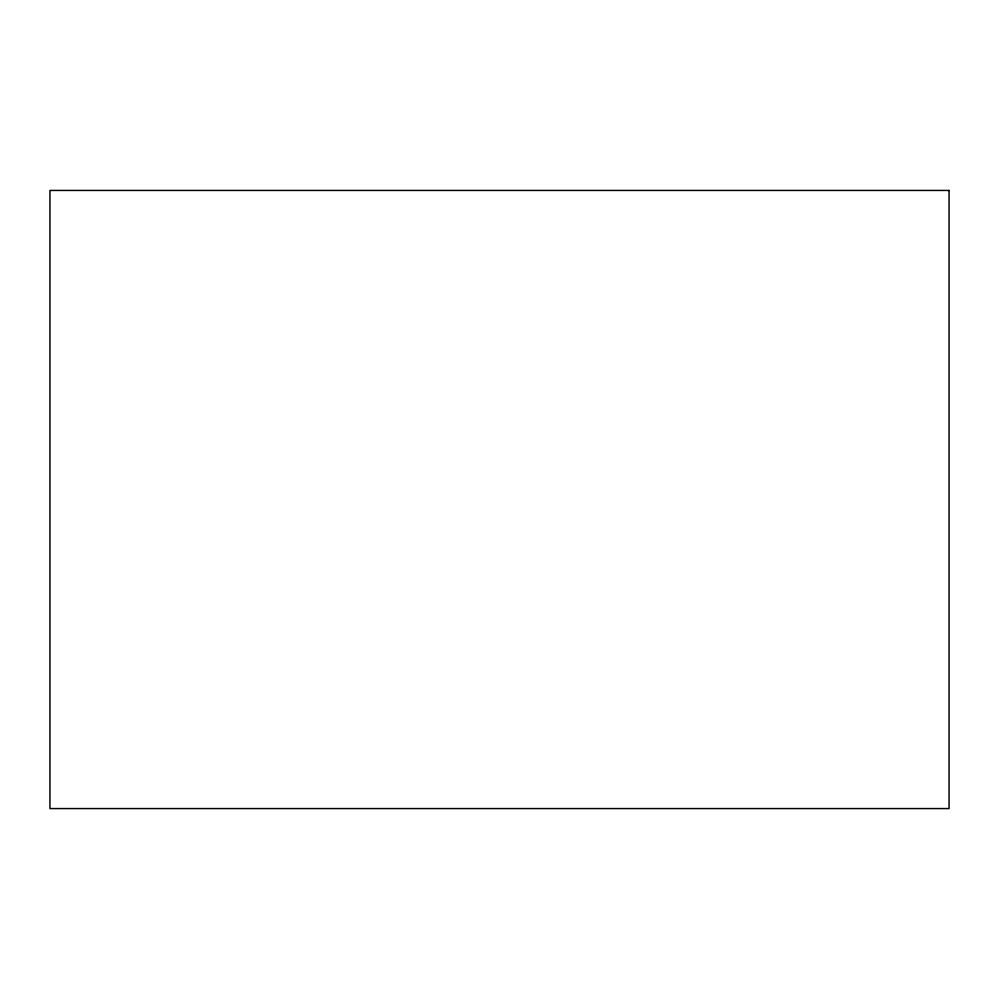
<?xml version="1.0" encoding="UTF-8"?>
<svg xmlns="http://www.w3.org/2000/svg" width="999" height="999" viewBox="0 0 999 999"><rect width="100%" height="100%" fill="white"/><g stroke="black" fill="none" stroke-linecap="round" stroke-linejoin="round"><path stroke-width="1.5" d="M949.05 190.434L49.95 190.434L49.95 808.566L949.05 808.566L949.05 190.434"/></g></svg>
